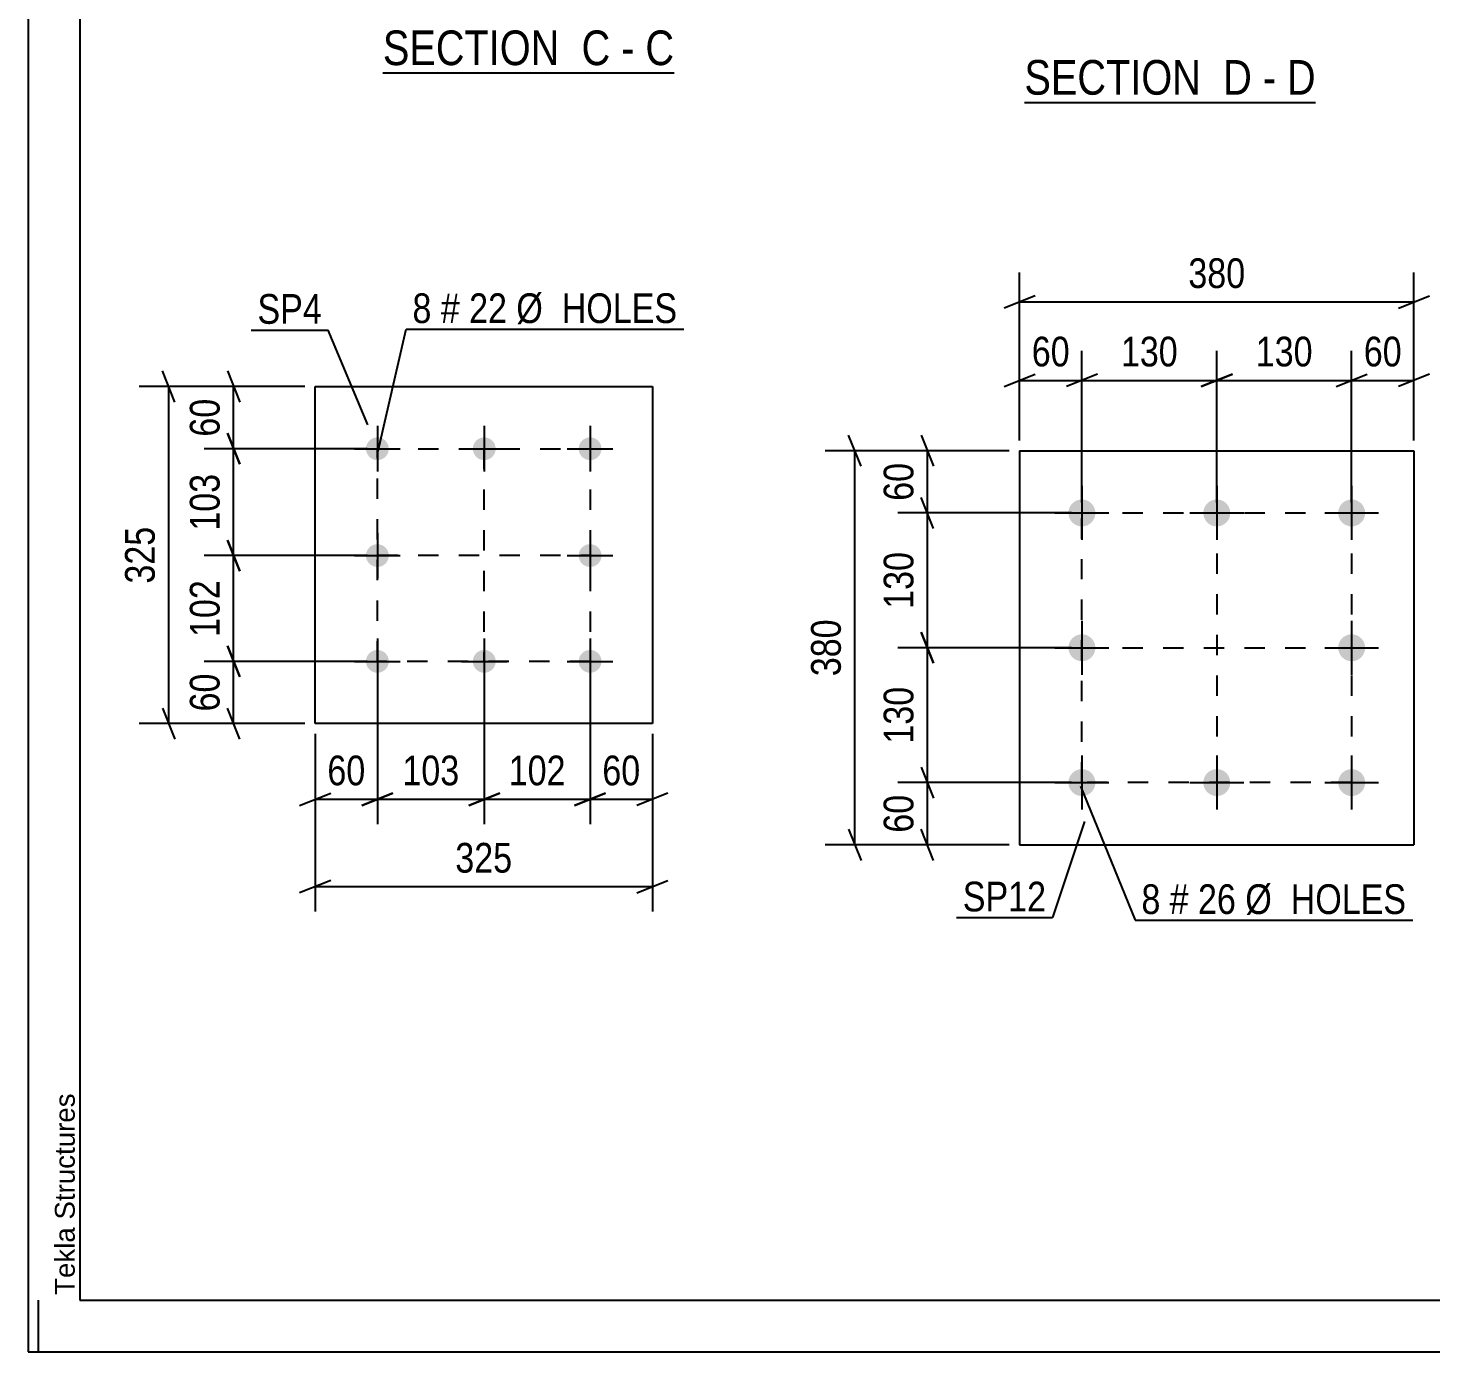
# Model space of a CAD drawing. Header units: millimetres. Extents: x 0 to 841, y 0 to 594.
# Drawn here: x 0 to 135.2, y 0 to 127.7 of the extents above; entities that cross this region are included whole.
import ezdxf

# ---------------------------------------------------------------- set-up
doc = ezdxf.new("R2010")
doc.units = ezdxf.units.MM
doc.linetypes.add('DXK_LINE_DOT2', pattern=[3.9198, 1.9599, -1.9599])
doc.styles.add('Arial', font='ARIAL.TTF', dxfattribs={"height": 0.2})
doc.styles.add('Arial Narrow', font='ARIALN.TTF', dxfattribs={"height": 0.2})

# ---------------------------------------------------------------- blocks, each defined once
blk = doc.blocks.new('Unknown-283133210-1135')
at = {"color": 5, "linetype": 'Continuous'}
for p, q in [((0, 594), (0, 0)), ((5, 589), (5, 5)), ((1, 0), (1, 5)), ((5, 5), (836, 5)), ((0, 0), (841, 0))]:
    blk.add_line(p, q, dxfattribs=at)
at = {"color": 174, "linetype": 'Continuous', "style": 'Arial'}
blk.add_text('Tekla Structures', height=1.9102, rotation=90, dxfattribs=at).set_placement((4.5, 5.5))
blk = doc.blocks.new('Unknown-283133210-13 - 5935')
at = {"color": 6, "linetype": 'Continuous'}
blk.add_line((34.2, 123.33), (62.27, 123.33), dxfattribs=at)
at = {"color": 0, "linetype": 'Continuous'}
for points in [[(52.3, 124.08), (52.3, 127.58), (34.2, 127.58), (34.2, 124.08)], [(56.12, 124.08), (56.12, 127.58), (53.35, 127.58), (53.35, 124.08)], [(58.45, 124.08), (58.45, 127.58), (57.17, 127.58), (57.17, 124.08)], [(62.27, 124.08), (62.27, 127.58), (59.5, 127.58), (59.5, 124.08)]]:
    blk.add_wipeout(points, dxfattribs=at)
at = {"color": 7, "linetype": 'Continuous', "style": 'Arial Narrow'}
for s, p in [('SECTION ', (34.2, 124.08)), ('C', (53.35, 124.08)), ('C', (59.5, 124.08)), ('-', (57.17, 124.08))]:
    blk.add_text(s, height=3.34, dxfattribs=at).set_placement(p)
blk = doc.blocks.new('Unknown-283133210-14 - 6163')
at = {"color": 6, "linetype": 'Continuous'}
blk.add_line((96.03, 120.48), (124.1, 120.48), dxfattribs=at)
at = {"color": 0, "linetype": 'Continuous'}
for points in [[(114.14, 121.23), (114.14, 124.73), (96.03, 124.73), (96.03, 121.23)], [(117.96, 121.23), (117.96, 124.73), (115.19, 124.73), (115.19, 121.23)], [(120.28, 121.23), (120.28, 124.73), (119.01, 124.73), (119.01, 121.23)], [(124.1, 121.23), (124.1, 124.73), (121.33, 124.73), (121.33, 121.23)]]:
    blk.add_wipeout(points, dxfattribs=at)
at = {"color": 7, "linetype": 'Continuous', "style": 'Arial Narrow'}
for s, p in [('SECTION ', (96.03, 121.23)), ('D', (115.19, 121.23)), ('D', (121.33, 121.23)), ('-', (119.01, 121.23))]:
    blk.add_text(s, height=3.34, dxfattribs=at).set_placement(p)
blk = doc.blocks.new('Bolt-283133210-5377 - 5338')
at = {"linetype": 'Continuous'}
for points in [[(101.57, 82.2, -1), (101.57, 79.6, -1)], [(114.57, 82.2, -1), (114.57, 79.6, -1)], [(127.57, 82.2, -1), (127.57, 79.6, -1)], [(101.57, 69.2, -1), (101.57, 66.6, -1)], [(127.57, 69.2, -1), (127.57, 66.6, -1)], [(101.57, 56.2, -1), (101.57, 53.6, -1)], [(114.57, 56.2, -1), (114.57, 53.6, -1)], [(127.57, 56.2, -1), (127.57, 53.6, -1)]]:
    blk.add_hatch(color=1, dxfattribs=at).paths.add_polyline_path(points)
at = {"color": 1, "linetype": 'Continuous'}
for p, q in [((101.57, 83.5), (101.57, 78.3)), ((114.57, 83.5), (114.57, 78.3)), ((127.57, 83.5), (127.57, 78.3)), ((98.97, 80.9), (104.17, 80.9)), ((111.97, 80.9), (117.17, 80.9)), ((124.97, 80.9), (130.17, 80.9)), ((101.57, 70.5), (101.57, 65.3)), ((127.57, 70.5), (127.57, 65.3)), ((98.97, 67.9), (104.17, 67.9)), ((124.97, 67.9), (130.17, 67.9)), ((101.57, 57.5), (101.57, 52.3)), ((114.57, 57.5), (114.57, 52.3)), ((127.57, 57.5), (127.57, 52.3)), ((98.97, 54.9), (104.17, 54.9)), ((111.97, 54.9), (117.17, 54.9)), ((124.97, 54.9), (130.17, 54.9))]:
    blk.add_line(p, q, dxfattribs=at)
blk = doc.blocks.new('Part-283133210-5344 - 5338')
at = {"color": 2, "linetype": 'Continuous'}
for p, q in [((95.57, 86.9), (95.57, 48.9)), ((95.57, 86.9), (133.57, 86.9)), ((133.57, 86.9), (133.57, 48.9)), ((95.57, 48.9), (133.57, 48.9))]:
    blk.add_line(p, q, dxfattribs=at)
blk = doc.blocks.new('Bolt-283133210-5053 - 5019')
at = {"linetype": 'Continuous'}
for points in [[(33.67, 88.19, -1), (33.67, 85.99, -1)], [(43.97, 88.19, -1), (43.97, 85.99, -1)], [(54.17, 88.19, -1), (54.17, 85.99, -1)], [(33.67, 77.89, -1), (33.67, 75.69, -1)], [(54.17, 77.89, -1), (54.17, 75.69, -1)], [(33.67, 67.69, -1), (33.67, 65.49, -1)], [(43.97, 67.69, -1), (43.97, 65.49, -1)], [(54.17, 67.69, -1), (54.17, 65.49, -1)]]:
    blk.add_hatch(color=1, dxfattribs=at).paths.add_polyline_path(points)
at = {"color": 1, "linetype": 'Continuous'}
for p, q in [((33.67, 89.29), (33.67, 84.89)), ((43.97, 89.29), (43.97, 84.89)), ((54.17, 89.29), (54.17, 84.89)), ((31.47, 87.09), (35.87, 87.09)), ((41.77, 87.09), (46.17, 87.09)), ((51.97, 87.09), (56.37, 87.09)), ((33.67, 78.99), (33.67, 74.59)), ((54.17, 78.99), (54.17, 74.59)), ((31.47, 76.79), (35.87, 76.79)), ((51.97, 76.79), (56.37, 76.79)), ((33.67, 68.79), (33.67, 64.39)), ((43.97, 68.79), (43.97, 64.39)), ((54.17, 68.79), (54.17, 64.39)), ((31.47, 66.59), (35.87, 66.59)), ((41.77, 66.59), (46.17, 66.59)), ((51.97, 66.59), (56.37, 66.59))]:
    blk.add_line(p, q, dxfattribs=at)
blk = doc.blocks.new('Part-283133210-5058 - 5019')
at = {"color": 2, "linetype": 'Continuous'}
for p, q in [((27.67, 60.59), (27.67, 93.09)), ((27.67, 93.09), (60.17, 93.09)), ((60.17, 93.09), (60.17, 60.59)), ((60.17, 60.59), (27.67, 60.59))]:
    blk.add_line(p, q, dxfattribs=at)
blk = doc.blocks.new('Rectangle-283133210-5464 - 5338')
at = {"color": 1, "linetype": 'DXK_LINE_DOT2'}
blk.add_lwpolyline([(101.57, 80.9), (127.57, 80.9), (127.57, 54.9), (101.57, 54.9), (101.57, 80.9)], close=True, dxfattribs=at)
blk = doc.blocks.new('Rectangle-283133210-5147 - 5019')
at = {"color": 1, "linetype": 'DXK_LINE_DOT2'}
blk.add_lwpolyline([(33.67, 87.09), (54.17, 87.09), (54.17, 66.59), (33.67, 66.59), (33.67, 87.09)], close=True, dxfattribs=at)
blk = doc.blocks.new('Line-283133210-5457 - 5338')
at = {"color": 1, "linetype": 'DXK_LINE_DOT2'}
blk.add_line((114.57, 80.9), (114.57, 54.9), dxfattribs=at)
blk = doc.blocks.new('Line-283133210-5140 - 5019')
at = {"color": 1, "linetype": 'DXK_LINE_DOT2'}
blk.add_line((33.67, 76.84), (54.17, 76.84), dxfattribs=at)
blk = doc.blocks.new('Line-283133210-5450 - 5338')
at = {"color": 1, "linetype": 'DXK_LINE_DOT2'}
blk.add_line((101.57, 67.9), (127.57, 67.9), dxfattribs=at)
blk = doc.blocks.new('Line-283133210-5132 - 5019')
at = {"color": 1, "linetype": 'DXK_LINE_DOT2'}
blk.add_line((43.92, 87.09), (43.92, 66.59), dxfattribs=at)
blk = doc.blocks.new('StraightDimension-283133210-5393 - 5338')
at = {"color": 7, "linetype": 'Continuous'}
for p, q in [((86.08, 88.4), (87.28, 85.4)), ((94.57, 86.9), (83.83, 86.9)), ((86.68, 80.9), (86.68, 86.9)), ((87.28, 79.4), (86.08, 82.4)), ((100.57, 80.9), (83.83, 80.9))]:
    blk.add_line(p, q, dxfattribs=at)
at = {"color": 0}
blk.add_wipeout([(85.93, 86.33), (81.73, 86.33), (81.73, 81.47), (85.93, 81.47)], dxfattribs=at)
at = {"color": 3, "style": 'Arial Narrow'}
blk.add_text('60', height=2.863, rotation=90.0002, dxfattribs=at).set_placement((85.33, 82.07))
blk = doc.blocks.new('StraightDimension-283133210-5379 - 5338')
at = {"color": 7, "linetype": 'Continuous'}
for p, q in [((86.08, 56.4), (87.28, 53.4)), ((100.57, 54.9), (83.83, 54.9)), ((86.68, 48.9), (86.68, 54.9)), ((87.28, 47.4), (86.08, 50.4)), ((94.57, 48.9), (83.83, 48.9))]:
    blk.add_line(p, q, dxfattribs=at)
at = {"color": 0}
blk.add_wipeout([(85.93, 54.33), (81.73, 54.33), (81.73, 49.47), (85.93, 49.47)], dxfattribs=at)
at = {"color": 3, "style": 'Arial Narrow'}
blk.add_text('60', height=2.863, rotation=90.0002, dxfattribs=at).set_placement((85.33, 50.07))
blk = doc.blocks.new('StraightDimension-283133210-5404 - 5338')
at = {"color": 7, "linetype": 'Continuous'}
for p, q in [((80.28, 85.4), (79.08, 88.4)), ((94.57, 86.9), (76.83, 86.9)), ((79.68, 48.9), (79.68, 86.9)), ((79.08, 50.4), (80.28, 47.4)), ((94.57, 48.9), (76.83, 48.9))]:
    blk.add_line(p, q, dxfattribs=at)
at = {"color": 0}
blk.add_wipeout([(78.93, 71.24), (74.73, 71.24), (74.73, 64.56), (78.93, 64.56)], dxfattribs=at)
at = {"color": 3, "style": 'Arial Narrow'}
blk.add_text('380', height=2.863, rotation=90.0002, dxfattribs=at).set_placement((78.33, 65.16))
blk = doc.blocks.new('StraightDimension-283133210-5415 - 5338')
at = {"color": 7, "linetype": 'Continuous'}
for p, q in [((95.57, 87.9), (95.57, 96.53)), ((101.57, 81.9), (101.57, 96.53)), ((94.07, 93.08), (97.07, 94.28)), ((95.57, 93.68), (101.57, 93.68)), ((103.07, 94.28), (100.07, 93.08))]:
    blk.add_line(p, q, dxfattribs=at)
at = {"color": 0}
blk.add_wipeout([(101, 94.43), (101, 98.63), (96.14, 98.63), (96.14, 94.43)], dxfattribs=at)
at = {"color": 3, "style": 'Arial Narrow'}
blk.add_text('60', height=2.863, dxfattribs=at).set_placement((96.74, 95.03))
blk = doc.blocks.new('StraightDimension-283133210-5429 - 5338')
at = {"color": 7, "linetype": 'Continuous'}
for p, q in [((127.57, 81.9), (127.57, 96.53)), ((133.57, 87.9), (133.57, 96.53)), ((126.07, 93.08), (129.07, 94.28)), ((127.57, 93.68), (133.57, 93.68)), ((135.07, 94.28), (132.07, 93.08))]:
    blk.add_line(p, q, dxfattribs=at)
at = {"color": 0}
blk.add_wipeout([(133, 94.43), (133, 98.63), (128.14, 98.63), (128.14, 94.43)], dxfattribs=at)
at = {"color": 3, "style": 'Arial Narrow'}
blk.add_text('60', height=2.863, dxfattribs=at).set_placement((128.74, 95.03))
blk = doc.blocks.new('StraightDimension-283133210-5440 - 5338')
at = {"color": 7, "linetype": 'Continuous'}
for p, q in [((95.57, 87.9), (95.57, 104.09)), ((133.57, 87.9), (133.57, 104.09)), ((97.07, 101.84), (94.07, 100.64)), ((132.07, 100.64), (135.07, 101.84)), ((95.57, 101.24), (133.57, 101.24))]:
    blk.add_line(p, q, dxfattribs=at)
at = {"color": 0}
blk.add_wipeout([(117.91, 101.99), (117.91, 106.19), (111.23, 106.19), (111.23, 101.99)], dxfattribs=at)
at = {"color": 3, "style": 'Arial Narrow'}
blk.add_text('380', height=2.863, dxfattribs=at).set_placement((111.83, 102.59))
blk = doc.blocks.new('StraightDimension-283133210-10161 - 5338')
at = {"color": 7, "linetype": 'Continuous'}
for p, q in [((87.28, 66.4), (86.08, 69.4)), ((100.57, 67.9), (83.83, 67.9)), ((86.68, 54.9), (86.68, 67.9)), ((86.08, 56.4), (87.28, 53.4)), ((100.57, 54.9), (83.83, 54.9))]:
    blk.add_line(p, q, dxfattribs=at)
at = {"color": 0}
blk.add_wipeout([(85.93, 64.74), (81.73, 64.74), (81.73, 58.06), (85.93, 58.06)], dxfattribs=at)
at = {"color": 3, "style": 'Arial Narrow'}
blk.add_text('130', height=2.863, rotation=90.0002, dxfattribs=at).set_placement((85.33, 58.66))
blk = doc.blocks.new('StraightDimension-283133210-10163 - 5338')
at = {"color": 7, "linetype": 'Continuous'}
for p, q in [((87.28, 79.4), (86.08, 82.4)), ((100.57, 80.9), (83.83, 80.9)), ((86.68, 67.9), (86.68, 80.9)), ((86.08, 69.4), (87.28, 66.4)), ((100.57, 67.9), (83.83, 67.9))]:
    blk.add_line(p, q, dxfattribs=at)
at = {"color": 0}
blk.add_wipeout([(85.93, 77.74), (81.73, 77.74), (81.73, 71.06), (85.93, 71.06)], dxfattribs=at)
at = {"color": 3, "style": 'Arial Narrow'}
blk.add_text('130', height=2.863, rotation=90.0002, dxfattribs=at).set_placement((85.33, 71.66))
blk = doc.blocks.new('StraightDimension-283133210-10183 - 5338')
at = {"color": 7, "linetype": 'Continuous'}
for p, q in [((101.57, 81.9), (101.57, 96.53)), ((114.57, 81.9), (114.57, 96.53)), ((103.07, 94.28), (100.07, 93.08)), ((101.57, 93.68), (114.57, 93.68)), ((113.07, 93.08), (116.07, 94.28))]:
    blk.add_line(p, q, dxfattribs=at)
at = {"color": 0}
blk.add_wipeout([(111.41, 94.43), (111.41, 98.63), (104.73, 98.63), (104.73, 94.43)], dxfattribs=at)
at = {"color": 3, "style": 'Arial Narrow'}
blk.add_text('130', height=2.863, dxfattribs=at).set_placement((105.33, 95.03))
blk = doc.blocks.new('StraightDimension-283133210-10185 - 5338')
at = {"color": 7, "linetype": 'Continuous'}
for p, q in [((114.57, 81.9), (114.57, 96.53)), ((127.57, 81.9), (127.57, 96.53)), ((116.07, 94.28), (113.07, 93.08)), ((114.57, 93.68), (127.57, 93.68)), ((126.07, 93.08), (129.07, 94.28))]:
    blk.add_line(p, q, dxfattribs=at)
at = {"color": 0}
blk.add_wipeout([(124.41, 94.43), (124.41, 98.63), (117.73, 98.63), (117.73, 94.43)], dxfattribs=at)
at = {"color": 3, "style": 'Arial Narrow'}
blk.add_text('130', height=2.863, dxfattribs=at).set_placement((118.33, 95.03))
blk = doc.blocks.new('StraightDimension-283133210-5061 - 5019')
at = {"color": 7, "linetype": 'Continuous'}
for p, q in [((27.67, 59.59), (27.67, 42.47)), ((60.17, 59.59), (60.17, 42.47)), ((29.17, 45.47), (26.17, 44.27)), ((27.67, 44.87), (60.17, 44.87)), ((58.67, 44.27), (61.67, 45.47))]:
    blk.add_line(p, q, dxfattribs=at)
at = {"color": 0}
blk.add_wipeout([(47.27, 45.62), (47.27, 49.82), (40.58, 49.82), (40.58, 45.62)], dxfattribs=at)
at = {"color": 3, "style": 'Arial Narrow'}
blk.add_text('325', height=2.863, dxfattribs=at).set_placement((41.18, 46.22))
blk = doc.blocks.new('StraightDimension-283133210-10343 - 5019')
at = {"color": 7, "linetype": 'Continuous'}
for p, q in [((43.97, 65.59), (43.97, 50.89)), ((54.17, 65.59), (54.17, 50.89)), ((42.47, 52.69), (45.47, 53.89)), ((43.97, 53.29), (54.17, 53.29)), ((55.67, 53.89), (52.67, 52.69))]:
    blk.add_line(p, q, dxfattribs=at)
at = {"color": 0}
blk.add_wipeout([(52.42, 54.04), (52.42, 58.24), (45.73, 58.24), (45.73, 54.04)], dxfattribs=at)
at = {"color": 3, "style": 'Arial Narrow'}
blk.add_text('102', height=2.863, dxfattribs=at).set_placement((46.33, 54.64))
blk = doc.blocks.new('StraightDimension-283133210-5072 - 5019')
at = {"color": 7, "linetype": 'Continuous'}
for p, q in [((33.67, 65.59), (33.67, 50.89)), ((27.67, 59.59), (27.67, 50.89)), ((26.17, 52.69), (29.17, 53.89)), ((27.67, 53.29), (33.67, 53.29)), ((35.17, 53.89), (32.17, 52.69))]:
    blk.add_line(p, q, dxfattribs=at)
at = {"color": 0}
blk.add_wipeout([(33.1, 54.04), (33.1, 58.24), (28.25, 58.24), (28.25, 54.04)], dxfattribs=at)
at = {"color": 3, "style": 'Arial Narrow'}
blk.add_text('60', height=2.863, dxfattribs=at).set_placement((28.85, 54.64))
blk = doc.blocks.new('StraightDimension-283133210-10363 - 5019')
at = {"color": 7, "linetype": 'Continuous'}
for p, q in [((19.21, 78.29), (20.41, 75.29)), ((32.67, 76.79), (16.96, 76.79)), ((19.81, 66.59), (19.81, 76.79)), ((20.41, 65.09), (19.21, 68.09)), ((32.67, 66.59), (16.96, 66.59))]:
    blk.add_line(p, q, dxfattribs=at)
at = {"color": 0}
blk.add_wipeout([(19.06, 75.03), (14.86, 75.03), (14.86, 68.34), (19.06, 68.34)], dxfattribs=at)
at = {"color": 3, "style": 'Arial Narrow'}
blk.add_text('102', height=2.863, rotation=90.0002, dxfattribs=at).set_placement((18.46, 68.94))
blk = doc.blocks.new('StraightDimension-283133210-5086 - 5019')
at = {"color": 7, "linetype": 'Continuous'}
for p, q in [((54.17, 65.59), (54.17, 50.89)), ((60.17, 59.59), (60.17, 50.89)), ((52.67, 52.69), (55.67, 53.89)), ((54.17, 53.29), (60.17, 53.29)), ((61.67, 53.89), (58.67, 52.69))]:
    blk.add_line(p, q, dxfattribs=at)
at = {"color": 0}
blk.add_wipeout([(59.6, 54.04), (59.6, 58.24), (54.75, 58.24), (54.75, 54.04)], dxfattribs=at)
at = {"color": 3, "style": 'Arial Narrow'}
blk.add_text('60', height=2.863, dxfattribs=at).set_placement((55.35, 54.64))
blk = doc.blocks.new('StraightDimension-283133210-5097 - 5019')
at = {"color": 7, "linetype": 'Continuous'}
for p, q in [((14.16, 91.59), (12.96, 94.59)), ((26.67, 93.09), (10.71, 93.09)), ((13.56, 60.59), (13.56, 93.09)), ((12.96, 62.09), (14.16, 59.09)), ((26.67, 60.59), (10.71, 60.59))]:
    blk.add_line(p, q, dxfattribs=at)
at = {"color": 0}
blk.add_wipeout([(12.81, 80.18), (8.61, 80.18), (8.61, 73.49), (12.81, 73.49)], dxfattribs=at)
at = {"color": 3, "style": 'Arial Narrow'}
blk.add_text('325', height=2.863, rotation=90.0002, dxfattribs=at).set_placement((12.21, 74.09))
blk = doc.blocks.new('StraightDimension-283133210-5108 - 5019')
at = {"color": 7, "linetype": 'Continuous'}
for p, q in [((19.21, 68.09), (20.41, 65.09)), ((32.67, 66.59), (16.96, 66.59)), ((19.81, 60.59), (19.81, 66.59)), ((20.41, 59.09), (19.21, 62.09)), ((26.67, 60.59), (16.96, 60.59))]:
    blk.add_line(p, q, dxfattribs=at)
at = {"color": 0}
blk.add_wipeout([(19.06, 66.01), (14.86, 66.01), (14.86, 61.16), (19.06, 61.16)], dxfattribs=at)
at = {"color": 3, "style": 'Arial Narrow'}
blk.add_text('60', height=2.863, rotation=90.0002, dxfattribs=at).set_placement((18.46, 61.76))
blk = doc.blocks.new('StraightDimension-283133210-5122 - 5019')
at = {"color": 7, "linetype": 'Continuous'}
for p, q in [((19.21, 94.59), (20.41, 91.59)), ((26.67, 93.09), (16.96, 93.09)), ((19.81, 87.09), (19.81, 93.09)), ((20.41, 85.59), (19.21, 88.59)), ((32.67, 87.09), (16.96, 87.09))]:
    blk.add_line(p, q, dxfattribs=at)
at = {"color": 0}
blk.add_wipeout([(19.06, 92.51), (14.86, 92.51), (14.86, 87.66), (19.06, 87.66)], dxfattribs=at)
at = {"color": 3, "style": 'Arial Narrow'}
blk.add_text('60', height=2.863, rotation=90.0002, dxfattribs=at).set_placement((18.46, 88.26))
blk = doc.blocks.new('StraightDimension-283133210-10341 - 5019')
at = {"color": 7, "linetype": 'Continuous'}
for p, q in [((33.67, 65.59), (33.67, 50.89)), ((43.97, 65.59), (43.97, 50.89)), ((32.17, 52.69), (35.17, 53.89)), ((33.67, 53.29), (43.97, 53.29)), ((45.47, 53.89), (42.47, 52.69))]:
    blk.add_line(p, q, dxfattribs=at)
at = {"color": 0}
blk.add_wipeout([(42.17, 54.04), (42.17, 58.24), (35.48, 58.24), (35.48, 54.04)], dxfattribs=at)
at = {"color": 3, "style": 'Arial Narrow'}
blk.add_text('103', height=2.863, dxfattribs=at).set_placement((36.08, 54.64))
blk = doc.blocks.new('StraightDimension-283133210-10365 - 5019')
at = {"color": 7, "linetype": 'Continuous'}
for p, q in [((19.21, 88.59), (20.41, 85.59)), ((32.67, 87.09), (16.96, 87.09)), ((19.81, 76.79), (19.81, 87.09)), ((20.41, 75.29), (19.21, 78.29)), ((32.67, 76.79), (16.96, 76.79))]:
    blk.add_line(p, q, dxfattribs=at)
at = {"color": 0}
blk.add_wipeout([(19.06, 85.28), (14.86, 85.28), (14.86, 78.59), (19.06, 78.59)], dxfattribs=at)
at = {"color": 3, "style": 'Arial Narrow'}
blk.add_text('103', height=2.863, rotation=90.0002, dxfattribs=at).set_placement((18.46, 79.19))
blk = doc.blocks.new('Mark-283133210-5340 - 5338')
at = {"color": 0}
blk.add_wipeout([(98.13, 42.48), (98.13, 45.48), (90.09, 45.48), (90.09, 42.48)], dxfattribs=at)
blk.add_wipeout([(98.13, 42.48), (98.13, 45.48), (90.09, 45.48), (90.09, 42.48)], dxfattribs=at)
at = {"color": 30, "linetype": 'Continuous'}
for p in [(101.82, 51.16), (89.49, 41.88)]:
    blk.add_line(p, (98.73, 41.88), dxfattribs=at)
at = {"color": 3, "style": 'Arial Narrow'}
blk.add_text('SP12', height=2.863, dxfattribs=at).set_placement((90.09, 42.48))
blk = doc.blocks.new('Mark-283133210-5373 - 5338')
at = {"color": 0}
for points in [[(109.13, 42.23), (109.13, 45.23), (107.31, 45.23), (107.31, 42.23)], [(111.86, 42.23), (111.86, 45.23), (110.03, 45.23), (110.03, 42.23)], [(116.42, 42.23), (116.42, 45.23), (112.76, 45.23), (112.76, 42.23)], [(132.85, 42.23), (132.85, 45.23), (117.32, 45.23), (117.32, 42.23)]]:
    blk.add_wipeout(points, dxfattribs=at)
for points in [[(109.13, 42.23), (109.13, 45.23), (107.31, 45.23), (107.31, 42.23)], [(111.86, 42.23), (111.86, 45.23), (110.03, 45.23), (110.03, 42.23)], [(116.42, 42.23), (116.42, 45.23), (112.76, 45.23), (112.76, 42.23)], [(132.85, 42.23), (132.85, 45.23), (117.32, 45.23), (117.32, 42.23)]]:
    blk.add_wipeout(points, dxfattribs=at)
at = {"color": 7, "linetype": 'Continuous'}
for p, q in [((101.42, 54.55), (106.71, 41.63)), ((106.71, 41.63), (133.45, 41.63))]:
    blk.add_line(p, q, dxfattribs=at)
at = {"color": 3, "style": 'Arial Narrow'}
for s, height, p in [('8', 2.86, (107.31, 42.23)), ('#', 2.86, (110.03, 42.23)), ('26', 2.863, (112.76, 42.23)), ('Ø  HOLES', 2.863, (117.32, 42.23))]:
    blk.add_text(s, height=height, dxfattribs=at).set_placement(p)
blk = doc.blocks.new('Mark-283133210-5049 - 5019')
at = {"color": 0}
for points in [[(38.88, 99.21), (38.88, 102.21), (37.05, 102.21), (37.05, 99.21)], [(41.61, 99.21), (41.61, 102.21), (39.78, 102.21), (39.78, 99.21)], [(46.16, 99.21), (46.16, 102.21), (42.51, 102.21), (42.51, 99.21)], [(62.59, 99.21), (62.59, 102.21), (47.06, 102.21), (47.06, 99.21)]]:
    blk.add_wipeout(points, dxfattribs=at)
for points in [[(38.88, 99.21), (38.88, 102.21), (37.05, 102.21), (37.05, 99.21)], [(41.61, 99.21), (41.61, 102.21), (39.78, 102.21), (39.78, 99.21)], [(46.16, 99.21), (46.16, 102.21), (42.51, 102.21), (42.51, 99.21)], [(62.59, 99.21), (62.59, 102.21), (47.06, 102.21), (47.06, 99.21)]]:
    blk.add_wipeout(points, dxfattribs=at)
at = {"color": 7, "linetype": 'Continuous'}
for p, q in [((33.75, 86.89), (36.45, 98.61)), ((36.45, 98.61), (63.19, 98.61))]:
    blk.add_line(p, q, dxfattribs=at)
at = {"color": 3, "style": 'Arial Narrow'}
for s, height, p in [('8', 2.86, (37.05, 99.21)), ('#', 2.86, (39.78, 99.21)), ('22', 2.863, (42.51, 99.21)), ('Ø  HOLES', 2.863, (47.06, 99.21))]:
    blk.add_text(s, height=height, dxfattribs=at).set_placement(p)
blk = doc.blocks.new('Mark-283133210-5054 - 5019')
at = {"color": 0}
blk.add_wipeout([(28.32, 99.14), (28.32, 102.14), (22.11, 102.14), (22.11, 99.14)], dxfattribs=at)
blk.add_wipeout([(28.32, 99.14), (28.32, 102.14), (22.11, 102.14), (22.11, 99.14)], dxfattribs=at)
at = {"color": 30, "linetype": 'Continuous'}
for p in [(21.51, 98.54), (32.76, 89.4)]:
    blk.add_line(p, (28.92, 98.54), dxfattribs=at)
at = {"color": 3, "style": 'Arial Narrow'}
blk.add_text('SP4', height=2.863, dxfattribs=at).set_placement((22.11, 99.14))

msp = doc.modelspace()

# ---------------------------------------------------------------- block references
for name in ['Unknown-283133210-1135', 'Part-283133210-5058 - 5019', 'Bolt-283133210-5053 - 5019', 'Rectangle-283133210-5147 - 5019', 'Line-283133210-5132 - 5019', 'Part-283133210-5344 - 5338', 'Bolt-283133210-5377 - 5338', 'Rectangle-283133210-5464 - 5338', 'Line-283133210-5457 - 5338', 'Line-283133210-5140 - 5019', 'Line-283133210-5450 - 5338']:
    msp.add_blockref(name, (0, 0))

# ---------------------------------------------------------------- next in the draw order: block references
for name in ['Unknown-283133210-13 - 5935', 'Unknown-283133210-14 - 6163', 'Mark-283133210-5049 - 5019', 'StraightDimension-283133210-5429 - 5338', 'StraightDimension-283133210-5393 - 5338', 'StraightDimension-283133210-5061 - 5019', 'StraightDimension-283133210-5379 - 5338']:
    msp.add_blockref(name, (0, 0))

# ---------------------------------------------------------------- next in the draw order: block references
for name in ['StraightDimension-283133210-5404 - 5338', 'StraightDimension-283133210-5072 - 5019', 'StraightDimension-283133210-10343 - 5019']:
    msp.add_blockref(name, (0, 0))

# ---------------------------------------------------------------- next in the draw order: block references
for name in ['StraightDimension-283133210-5415 - 5338', 'StraightDimension-283133210-10363 - 5019', 'StraightDimension-283133210-10161 - 5338', 'StraightDimension-283133210-5086 - 5019', 'Mark-283133210-5340 - 5338']:
    msp.add_blockref(name, (0, 0))

# ---------------------------------------------------------------- next in the draw order: block references
for name in ['StraightDimension-283133210-5440 - 5338', 'StraightDimension-283133210-5097 - 5019', 'StraightDimension-283133210-10163 - 5338', 'Mark-283133210-5373 - 5338']:
    msp.add_blockref(name, (0, 0))

# ---------------------------------------------------------------- next in the draw order: block references
for name in ['StraightDimension-283133210-10183 - 5338', 'StraightDimension-283133210-5122 - 5019', 'StraightDimension-283133210-5108 - 5019']:
    msp.add_blockref(name, (0, 0))

# ---------------------------------------------------------------- next in the draw order: block references
for name in ['Mark-283133210-5054 - 5019', 'StraightDimension-283133210-10185 - 5338', 'StraightDimension-283133210-10365 - 5019', 'StraightDimension-283133210-10341 - 5019']:
    msp.add_blockref(name, (0, 0))

doc.saveas('drawing.dxf')
